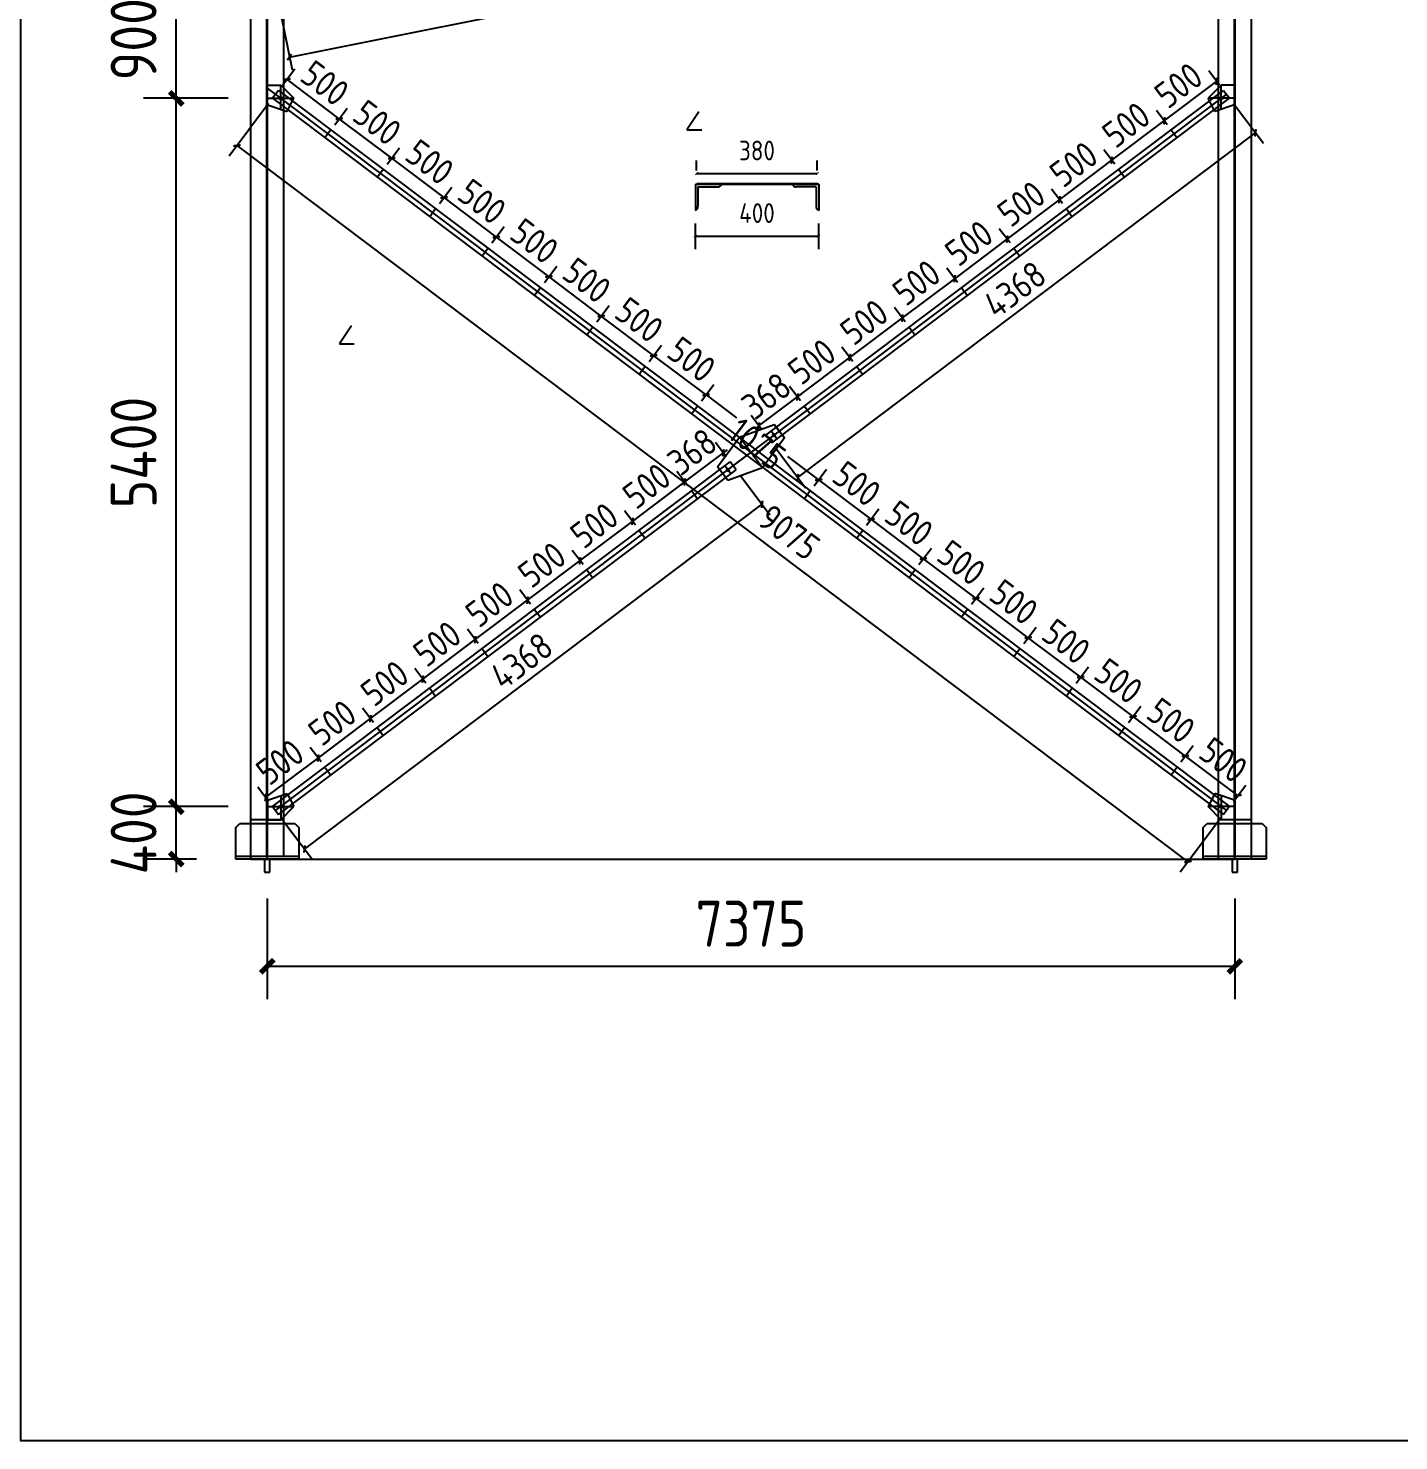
# Model space of a CAD drawing. Extents: x 411778 to 673094, y -11605 to 324395.
# Drawn here: x 494949 to 505396, y 57545 to 68313 of the extents above; entities that cross this region are included whole.
import ezdxf

# ---------------------------------------------------------------- set-up
doc = ezdxf.new("R2010")
doc.units = 0
doc.header["$LTSCALE"] = 1000
doc.header["$MEASUREMENT"] = 0
doc.layers.add('DOTE', color=1, linetype='Continuous')
doc.styles.get("Standard").update_dxf_attribs({"font": 'gbenor.shx', "bigfont": 'gbcbig.shx'})
doc.dimstyles.get("Standard").update_dxf_attribs({"dimscale": 100, "dimtxt": 3.5, "dimasz": 1, "dimexe": 2.5, "dimexo": 3, "dimgap": 1.5, "dimtad": 1, "dimdec": 0, "dimzin": 0, "dimdsep": 46, "dimtxsty": 'Standard', "dimblk": 'ARCHTICK', "dimcen": 0.09, "dimadec": 0, "dimazin": 0, "dimtfac": 1, "dimtdec": 0, "dimtix": 1, "dimtmove": 2, "dimatfit": 3, "dimfxl": 1, "dimtolj": 1, "dimtzin": 0, "dimarcsym": 0})

# ---------------------------------------------------------------- blocks, each defined once
blk = doc.blocks.new('_ArchTick')
at = {"color": 0, "linetype": 'ByBlock', "const_width": 0.4}
blk.add_lwpolyline([(-0.5, -0.5), (0.5, 0.5)], dxfattribs=at)
blk = doc.blocks.new('*D798')
at = {"color": 0, "lineweight": -2}
for p, q in [((496771, 61679), (496771, 60912)), ((504146, 61679), (504146, 60912)), ((496771, 61162), (504146, 61162))]:
    blk.add_line(p, q, dxfattribs=at)
at = {"layer": 'Defpoints', "color": 0}
for p in [(496771, 61979), (504146, 61979), (504146, 61162)]:
    blk.add_point(p, dxfattribs=at)
at = {"color": 0, "lineweight": -2, "xscale": 100, "yscale": 100, "zscale": 100, "rotation": 180}
blk.add_blockref('_ArchTick', (496771, 61162), dxfattribs=at)
at = {"color": 0, "lineweight": -2, "xscale": 100, "yscale": 100, "zscale": 100}
blk.add_blockref('_ArchTick', (504146, 61162), dxfattribs=at)
at = {"color": 0, "insert": (500458.5, 61487), "char_height": 350, "attachment_point": 5}
blk.add_mtext('\\A1;7375', dxfattribs=at)
blk = doc.blocks.new('*D800')
at = {"color": 3, "lineweight": -2}
for p, q in [((497181, 62720), (497098, 62829)), ((496759, 62448), (497159, 62749)), ((496781, 62419), (496699, 62528))]:
    blk.add_line(p, q, dxfattribs=at)
at = {"layer": 'Defpoints', "color": 0}
for p in [(497159, 62749), (497211, 62680), (496812, 62379)]:
    blk.add_point(p, dxfattribs=at)
at = {"color": 3, "lineweight": -2, "xscale": 40, "yscale": 40, "zscale": 40}
for p, rotation in [((497159, 62749), 36.98863594397406), ((496759, 62448), 216.9886359439741)]:
    blk.add_blockref('_ArchTick', p, dxfattribs=dict(at, rotation=rotation))
at = {"color": 0, "insert": (496869, 62719), "char_height": 200, "attachment_point": 5, "rotation": 36.9886}
blk.add_mtext('\\A1;500', dxfattribs=at)
blk = doc.blocks.new('*D801')
at = {"color": 3, "lineweight": -2}
for p, q in [((497580, 63020), (497498, 63130)), ((497159, 62749), (497558, 63050)), ((497181, 62720), (497098, 62829))]:
    blk.add_line(p, q, dxfattribs=at)
at = {"layer": 'Defpoints', "color": 0}
for p in [(497558, 63050), (497610, 62981), (497211, 62680)]:
    blk.add_point(p, dxfattribs=at)
at = {"color": 3, "lineweight": -2, "xscale": 40, "yscale": 40, "zscale": 40}
for p, rotation in [((497558, 63050), 36.98863594394676), ((497159, 62749), 216.9886359439468)]:
    blk.add_blockref('_ArchTick', p, dxfattribs=dict(at, rotation=rotation))
at = {"color": 0, "insert": (497268, 63019), "char_height": 200, "attachment_point": 5, "rotation": 36.9886}
blk.add_mtext('\\A1;500', dxfattribs=at)
blk = doc.blocks.new('*D802')
at = {"color": 3, "lineweight": -2}
for p, q in [((497980, 63321), (497897, 63431)), ((497558, 63050), (497957, 63351)), ((497580, 63020), (497498, 63130))]:
    blk.add_line(p, q, dxfattribs=at)
at = {"layer": 'Defpoints', "color": 0}
for p in [(497957, 63351), (498010, 63281), (497610, 62981)]:
    blk.add_point(p, dxfattribs=at)
at = {"color": 3, "lineweight": -2, "xscale": 40, "yscale": 40, "zscale": 40}
for p, rotation in [((497957, 63351), 36.98863594394676), ((497558, 63050), 216.9886359439468)]:
    blk.add_blockref('_ArchTick', p, dxfattribs=dict(at, rotation=rotation))
at = {"color": 0, "insert": (497667, 63320), "char_height": 200, "attachment_point": 5, "rotation": 36.9886}
blk.add_mtext('\\A1;500', dxfattribs=at)
blk = doc.blocks.new('*D803')
at = {"color": 3, "lineweight": -2}
for p, q in [((497957, 63351), (498357, 63652)), ((498379, 63622), (498297, 63731)), ((497980, 63321), (497897, 63431))]:
    blk.add_line(p, q, dxfattribs=at)
at = {"layer": 'Defpoints', "color": 0}
for p in [(498357, 63652), (498409, 63582), (498010, 63281)]:
    blk.add_point(p, dxfattribs=at)
at = {"color": 3, "lineweight": -2, "xscale": 40, "yscale": 40, "zscale": 40}
for p, rotation in [((498357, 63652), 36.98863594394676), ((497957, 63351), 216.9886359439468)]:
    blk.add_blockref('_ArchTick', p, dxfattribs=dict(at, rotation=rotation))
at = {"color": 0, "insert": (498067, 63621), "char_height": 200, "attachment_point": 5, "rotation": 36.9886}
blk.add_mtext('\\A1;500', dxfattribs=at)
blk = doc.blocks.new('*D804')
at = {"color": 3, "lineweight": -2}
for p, q in [((498778, 63923), (498696, 64032)), ((498357, 63652), (498756, 63952)), ((498379, 63622), (498297, 63731))]:
    blk.add_line(p, q, dxfattribs=at)
at = {"layer": 'Defpoints', "color": 0}
for p in [(498756, 63952), (498808, 63883), (498409, 63582)]:
    blk.add_point(p, dxfattribs=at)
at = {"color": 3, "lineweight": -2, "xscale": 40, "yscale": 40, "zscale": 40}
for p, rotation in [((498756, 63952), 36.98863594394676), ((498357, 63652), 216.9886359439468)]:
    blk.add_blockref('_ArchTick', p, dxfattribs=dict(at, rotation=rotation))
at = {"color": 0, "insert": (498466, 63922), "char_height": 200, "attachment_point": 5, "rotation": 36.9886}
blk.add_mtext('\\A1;500', dxfattribs=at)
blk = doc.blocks.new('*D805')
at = {"color": 3, "lineweight": -2}
for p, q in [((499178, 64224), (499095, 64333)), ((498756, 63952), (499155, 64253)), ((498778, 63923), (498696, 64032))]:
    blk.add_line(p, q, dxfattribs=at)
at = {"layer": 'Defpoints', "color": 0}
for p in [(499155, 64253), (499208, 64184), (498808, 63883)]:
    blk.add_point(p, dxfattribs=at)
at = {"color": 3, "lineweight": -2, "xscale": 40, "yscale": 40, "zscale": 40}
for p, rotation in [((499155, 64253), 36.98863594394676), ((498756, 63952), 216.9886359439468)]:
    blk.add_blockref('_ArchTick', p, dxfattribs=dict(at, rotation=rotation))
at = {"color": 0, "insert": (498866, 64223), "char_height": 200, "attachment_point": 5, "rotation": 36.9886}
blk.add_mtext('\\A1;500', dxfattribs=at)
blk = doc.blocks.new('*D806')
at = {"color": 3, "lineweight": -2}
for p, q in [((499577, 64525), (499495, 64634)), ((499155, 64253), (499555, 64554)), ((499178, 64224), (499095, 64333))]:
    blk.add_line(p, q, dxfattribs=at)
at = {"layer": 'Defpoints', "color": 0}
for p in [(499555, 64554), (499607, 64485), (499208, 64184)]:
    blk.add_point(p, dxfattribs=at)
at = {"color": 3, "lineweight": -2, "xscale": 40, "yscale": 40, "zscale": 40}
for p, rotation in [((499555, 64554), 36.98863594394676), ((499155, 64253), 216.9886359439468)]:
    blk.add_blockref('_ArchTick', p, dxfattribs=dict(at, rotation=rotation))
at = {"color": 0, "insert": (499265, 64523), "char_height": 200, "attachment_point": 5, "rotation": 36.9886}
blk.add_mtext('\\A1;500', dxfattribs=at)
blk = doc.blocks.new('*D807')
at = {"color": 3, "lineweight": -2}
for p, q in [((499976, 64825), (499894, 64935)), ((499555, 64554), (499954, 64855)), ((499577, 64525), (499495, 64634))]:
    blk.add_line(p, q, dxfattribs=at)
at = {"layer": 'Defpoints', "color": 0}
for p in [(499954, 64855), (500007, 64785), (499607, 64485)]:
    blk.add_point(p, dxfattribs=at)
at = {"color": 3, "lineweight": -2, "xscale": 40, "yscale": 40, "zscale": 40}
for p, rotation in [((499954, 64855), 36.98863594394676), ((499555, 64554), 216.9886359439468)]:
    blk.add_blockref('_ArchTick', p, dxfattribs=dict(at, rotation=rotation))
at = {"color": 0, "insert": (499664, 64824), "char_height": 200, "attachment_point": 5, "rotation": 36.9886}
blk.add_mtext('\\A1;500', dxfattribs=at)
blk = doc.blocks.new('*D808')
at = {"color": 3, "lineweight": -2}
for p, q in [((500270, 65047), (500188, 65156)), ((499954, 64855), (500248, 65076)), ((500248, 65076), (500280, 65100)), ((499976, 64825), (499894, 64935)), ((499954, 64855), (499922, 64831))]:
    blk.add_line(p, q, dxfattribs=at)
at = {"layer": 'Defpoints', "color": 0}
for p in [(500248, 65076), (500300, 65007), (500007, 64785)]:
    blk.add_point(p, dxfattribs=at)
at = {"color": 3, "lineweight": -2, "xscale": 40, "yscale": 40, "zscale": 40}
for p, rotation in [((500248, 65076), 216.9886359439468), ((499954, 64855), 36.98863594394673)]:
    blk.add_blockref('_ArchTick', p, dxfattribs=dict(at, rotation=rotation))
at = {"color": 0, "insert": (500011, 65085), "char_height": 200, "attachment_point": 5, "rotation": 36.9886}
blk.add_mtext('\\A1;368', dxfattribs=at)
blk = doc.blocks.new('*D809')
at = {"color": 3, "lineweight": -2}
for p, q in [((500835, 65472), (500753, 65582)), ((500519, 65281), (500813, 65502)), ((500813, 65502), (500845, 65526)), ((500542, 65251), (500459, 65361)), ((500519, 65281), (500487, 65257))]:
    blk.add_line(p, q, dxfattribs=at)
at = {"layer": 'Defpoints', "color": 0}
for p in [(500813, 65502), (500865, 65432), (500572, 65211)]:
    blk.add_point(p, dxfattribs=at)
at = {"color": 3, "lineweight": -2, "xscale": 40, "yscale": 40, "zscale": 40}
for p, rotation in [((500813, 65502), 216.9886359439468), ((500519, 65281), 36.98863594394673)]:
    blk.add_blockref('_ArchTick', p, dxfattribs=dict(at, rotation=rotation))
at = {"color": 0, "insert": (500576, 65511), "char_height": 200, "attachment_point": 5, "rotation": 36.9886}
blk.add_mtext('\\A1;368', dxfattribs=at)
blk = doc.blocks.new('*D810')
at = {"color": 3, "lineweight": -2}
for p, q in [((500813, 65502), (501212, 65803)), ((501235, 65773), (501152, 65883)), ((500835, 65472), (500753, 65582))]:
    blk.add_line(p, q, dxfattribs=at)
at = {"layer": 'Defpoints', "color": 0}
for p in [(501212, 65803), (501265, 65733), (500865, 65432)]:
    blk.add_point(p, dxfattribs=at)
at = {"color": 3, "lineweight": -2, "xscale": 40, "yscale": 40, "zscale": 40}
for p, rotation in [((501212, 65803), 36.98863594394676), ((500813, 65502), 216.9886359439468)]:
    blk.add_blockref('_ArchTick', p, dxfattribs=dict(at, rotation=rotation))
at = {"color": 0, "insert": (500923, 65772), "char_height": 200, "attachment_point": 5, "rotation": 36.9886}
blk.add_mtext('\\A1;500', dxfattribs=at)
blk = doc.blocks.new('*D811')
at = {"color": 3, "lineweight": -2}
for p, q in [((501634, 66074), (501552, 66183)), ((501212, 65803), (501612, 66103)), ((501235, 65773), (501152, 65883))]:
    blk.add_line(p, q, dxfattribs=at)
at = {"layer": 'Defpoints', "color": 0}
for p in [(501612, 66103), (501664, 66034), (501265, 65733)]:
    blk.add_point(p, dxfattribs=at)
at = {"color": 3, "lineweight": -2, "xscale": 40, "yscale": 40, "zscale": 40}
for p, rotation in [((501612, 66103), 36.98863594394676), ((501212, 65803), 216.9886359439468)]:
    blk.add_blockref('_ArchTick', p, dxfattribs=dict(at, rotation=rotation))
at = {"color": 0, "insert": (501322, 66073), "char_height": 200, "attachment_point": 5, "rotation": 36.9886}
blk.add_mtext('\\A1;500', dxfattribs=at)
blk = doc.blocks.new('*D812')
at = {"color": 3, "lineweight": -2}
for p, q in [((502033, 66375), (501951, 66484)), ((501612, 66103), (502011, 66404)), ((501634, 66074), (501552, 66183))]:
    blk.add_line(p, q, dxfattribs=at)
at = {"layer": 'Defpoints', "color": 0}
for p in [(502011, 66404), (502063, 66335), (501664, 66034)]:
    blk.add_point(p, dxfattribs=at)
at = {"color": 3, "lineweight": -2, "xscale": 40, "yscale": 40, "zscale": 40}
for p, rotation in [((502011, 66404), 36.98863594394676), ((501612, 66103), 216.9886359439468)]:
    blk.add_blockref('_ArchTick', p, dxfattribs=dict(at, rotation=rotation))
at = {"color": 0, "insert": (501721, 66374), "char_height": 200, "attachment_point": 5, "rotation": 36.9886}
blk.add_mtext('\\A1;500', dxfattribs=at)
blk = doc.blocks.new('*D813')
at = {"color": 3, "lineweight": -2}
for p, q in [((502433, 66676), (502350, 66785)), ((502011, 66404), (502411, 66705)), ((502033, 66375), (501951, 66484))]:
    blk.add_line(p, q, dxfattribs=at)
at = {"layer": 'Defpoints', "color": 0}
for p in [(502411, 66705), (502463, 66636), (502063, 66335)]:
    blk.add_point(p, dxfattribs=at)
at = {"color": 3, "lineweight": -2, "xscale": 40, "yscale": 40, "zscale": 40}
for p, rotation in [((502411, 66705), 36.98863594394676), ((502011, 66404), 216.9886359439468)]:
    blk.add_blockref('_ArchTick', p, dxfattribs=dict(at, rotation=rotation))
at = {"color": 0, "insert": (502121, 66675), "char_height": 200, "attachment_point": 5, "rotation": 36.9886}
blk.add_mtext('\\A1;500', dxfattribs=at)
blk = doc.blocks.new('*D814')
at = {"color": 3, "lineweight": -2}
for p, q in [((502832, 66976), (502750, 67086)), ((502411, 66705), (502810, 67006)), ((502433, 66676), (502350, 66785))]:
    blk.add_line(p, q, dxfattribs=at)
at = {"layer": 'Defpoints', "color": 0}
for p in [(502810, 67006), (502862, 66937), (502463, 66636)]:
    blk.add_point(p, dxfattribs=at)
at = {"color": 3, "lineweight": -2, "xscale": 40, "yscale": 40, "zscale": 40}
for p, rotation in [((502810, 67006), 36.98863594394676), ((502411, 66705), 216.9886359439468)]:
    blk.add_blockref('_ArchTick', p, dxfattribs=dict(at, rotation=rotation))
at = {"color": 0, "insert": (502520, 66975), "char_height": 200, "attachment_point": 5, "rotation": 36.9886}
blk.add_mtext('\\A1;500', dxfattribs=at)
blk = doc.blocks.new('*D815')
at = {"color": 3, "lineweight": -2}
for p, q in [((502810, 67006), (503209, 67307)), ((503232, 67277), (503149, 67387)), ((502832, 66976), (502750, 67086))]:
    blk.add_line(p, q, dxfattribs=at)
at = {"layer": 'Defpoints', "color": 0}
for p in [(503209, 67307), (503262, 67237), (502862, 66937)]:
    blk.add_point(p, dxfattribs=at)
at = {"color": 3, "lineweight": -2, "xscale": 40, "yscale": 40, "zscale": 40}
for p, rotation in [((503209, 67307), 36.98863594394676), ((502810, 67006), 216.9886359439468)]:
    blk.add_blockref('_ArchTick', p, dxfattribs=dict(at, rotation=rotation))
at = {"color": 0, "insert": (502919, 67276), "char_height": 200, "attachment_point": 5, "rotation": 36.9886}
blk.add_mtext('\\A1;500', dxfattribs=at)
blk = doc.blocks.new('*D816')
at = {"color": 3, "lineweight": -2}
for p, q in [((503631, 67578), (503549, 67687)), ((503209, 67307), (503609, 67608)), ((503232, 67277), (503149, 67387))]:
    blk.add_line(p, q, dxfattribs=at)
at = {"layer": 'Defpoints', "color": 0}
for p in [(503609, 67608), (503661, 67538), (503262, 67237)]:
    blk.add_point(p, dxfattribs=at)
at = {"color": 3, "lineweight": -2, "xscale": 40, "yscale": 40, "zscale": 40}
for p, rotation in [((503609, 67608), 36.98863594394676), ((503209, 67307), 216.9886359439468)]:
    blk.add_blockref('_ArchTick', p, dxfattribs=dict(at, rotation=rotation))
at = {"color": 0, "insert": (503319, 67577), "char_height": 200, "attachment_point": 5, "rotation": 36.9886}
blk.add_mtext('\\A1;500', dxfattribs=at)
blk = doc.blocks.new('*D817')
at = {"color": 3, "lineweight": -2}
for p, q in [((504030, 67879), (503948, 67988)), ((503609, 67608), (504008, 67908)), ((503631, 67578), (503549, 67687))]:
    blk.add_line(p, q, dxfattribs=at)
at = {"layer": 'Defpoints', "color": 0}
for p in [(504008, 67908), (504060, 67839), (503661, 67538)]:
    blk.add_point(p, dxfattribs=at)
at = {"color": 3, "lineweight": -2, "xscale": 40, "yscale": 40, "zscale": 40}
for p, rotation in [((504008, 67908), 36.98863594394676), ((503609, 67608), 216.9886359439468)]:
    blk.add_blockref('_ArchTick', p, dxfattribs=dict(at, rotation=rotation))
at = {"color": 0, "insert": (503718, 67878), "char_height": 200, "attachment_point": 5, "rotation": 36.9886}
blk.add_mtext('\\A1;500', dxfattribs=at)
blk = doc.blocks.new('*D818')
at = {"color": 3, "lineweight": -2}
for p, q in [((503736, 62720), (503830, 62845)), ((504170, 62464), (503770, 62765)), ((504136, 62419), (504230, 62544))]:
    blk.add_line(p, q, dxfattribs=at)
at = {"layer": 'Defpoints', "color": 0}
for p in [(503706, 62680), (503770, 62765), (504105, 62379)]:
    blk.add_point(p, dxfattribs=at)
at = {"color": 3, "lineweight": -2, "xscale": 40, "yscale": 40, "zscale": 40}
for p, rotation in [((503770, 62765), 143.0113640560332), ((504170, 62464), 323.0113640560332)]:
    blk.add_blockref('_ArchTick', p, dxfattribs=dict(at, rotation=rotation))
at = {"color": 0, "insert": (504060, 62734), "char_height": 200, "attachment_point": 5, "rotation": 323.0114}
blk.add_mtext('\\A1;500', dxfattribs=at)
blk = doc.blocks.new('*D819')
at = {"color": 3, "lineweight": -2}
for p, q in [((503337, 63020), (503431, 63146)), ((503770, 62765), (503371, 63066)), ((503736, 62720), (503830, 62845))]:
    blk.add_line(p, q, dxfattribs=at)
at = {"layer": 'Defpoints', "color": 0}
for p in [(503371, 63066), (503307, 62981), (503706, 62680)]:
    blk.add_point(p, dxfattribs=at)
at = {"color": 3, "lineweight": -2, "xscale": 40, "yscale": 40, "zscale": 40}
for p, rotation in [((503371, 63066), 143.0113640560533), ((503770, 62765), 323.0113640560533)]:
    blk.add_blockref('_ArchTick', p, dxfattribs=dict(at, rotation=rotation))
at = {"color": 0, "insert": (503661, 63035), "char_height": 200, "attachment_point": 5, "rotation": 323.0114}
blk.add_mtext('\\A1;500', dxfattribs=at)
blk = doc.blocks.new('*D820')
at = {"color": 3, "lineweight": -2}
for p, q in [((502937, 63321), (503032, 63446)), ((503371, 63066), (502972, 63367)), ((503337, 63020), (503431, 63146))]:
    blk.add_line(p, q, dxfattribs=at)
at = {"layer": 'Defpoints', "color": 0}
for p in [(502972, 63367), (502907, 63281), (503307, 62981)]:
    blk.add_point(p, dxfattribs=at)
at = {"color": 3, "lineweight": -2, "xscale": 40, "yscale": 40, "zscale": 40}
for p, rotation in [((502972, 63367), 143.0113640560533), ((503371, 63066), 323.0113640560533)]:
    blk.add_blockref('_ArchTick', p, dxfattribs=dict(at, rotation=rotation))
at = {"color": 0, "insert": (503261, 63336), "char_height": 200, "attachment_point": 5, "rotation": 323.0114}
blk.add_mtext('\\A1;500', dxfattribs=at)
blk = doc.blocks.new('*D821')
at = {"color": 3, "lineweight": -2}
for p, q in [((502538, 63622), (502632, 63747)), ((502972, 63367), (502572, 63667)), ((502937, 63321), (503032, 63446))]:
    blk.add_line(p, q, dxfattribs=at)
at = {"layer": 'Defpoints', "color": 0}
for p in [(502572, 63667), (502508, 63582), (502907, 63281)]:
    blk.add_point(p, dxfattribs=at)
at = {"color": 3, "lineweight": -2, "xscale": 40, "yscale": 40, "zscale": 40}
for p, rotation in [((502572, 63667), 143.0113640560533), ((502972, 63367), 323.0113640560533)]:
    blk.add_blockref('_ArchTick', p, dxfattribs=dict(at, rotation=rotation))
at = {"color": 0, "insert": (502862, 63637), "char_height": 200, "attachment_point": 5, "rotation": 323.0114}
blk.add_mtext('\\A1;500', dxfattribs=at)
blk = doc.blocks.new('*D822')
at = {"color": 3, "lineweight": -2}
for p, q in [((502139, 63923), (502233, 64048)), ((502572, 63667), (502173, 63968)), ((502538, 63622), (502632, 63747))]:
    blk.add_line(p, q, dxfattribs=at)
at = {"layer": 'Defpoints', "color": 0}
for p in [(502173, 63968), (502109, 63883), (502508, 63582)]:
    blk.add_point(p, dxfattribs=at)
at = {"color": 3, "lineweight": -2, "xscale": 40, "yscale": 40, "zscale": 40}
for p, rotation in [((502173, 63968), 143.0113640560533), ((502572, 63667), 323.0113640560533)]:
    blk.add_blockref('_ArchTick', p, dxfattribs=dict(at, rotation=rotation))
at = {"color": 0, "insert": (502463, 63938), "char_height": 200, "attachment_point": 5, "rotation": 323.0114}
blk.add_mtext('\\A1;500', dxfattribs=at)
blk = doc.blocks.new('*D823')
at = {"color": 3, "lineweight": -2}
for p, q in [((501739, 64224), (501834, 64349)), ((502173, 63968), (501773, 64269)), ((502139, 63923), (502233, 64048))]:
    blk.add_line(p, q, dxfattribs=at)
at = {"layer": 'Defpoints', "color": 0}
for p in [(501709, 64184), (501773, 64269), (502109, 63883)]:
    blk.add_point(p, dxfattribs=at)
at = {"color": 3, "lineweight": -2, "xscale": 40, "yscale": 40, "zscale": 40}
for p, rotation in [((501773, 64269), 143.0113640560533), ((502173, 63968), 323.0113640560533)]:
    blk.add_blockref('_ArchTick', p, dxfattribs=dict(at, rotation=rotation))
at = {"color": 0, "insert": (502063, 64238), "char_height": 200, "attachment_point": 5, "rotation": 323.0114}
blk.add_mtext('\\A1;500', dxfattribs=at)
blk = doc.blocks.new('*D824')
at = {"color": 3, "lineweight": -2}
for p, q in [((501340, 64525), (501434, 64650)), ((501773, 64269), (501374, 64570)), ((501739, 64224), (501834, 64349))]:
    blk.add_line(p, q, dxfattribs=at)
at = {"layer": 'Defpoints', "color": 0}
for p in [(501374, 64570), (501310, 64485), (501709, 64184)]:
    blk.add_point(p, dxfattribs=at)
at = {"color": 3, "lineweight": -2, "xscale": 40, "yscale": 40, "zscale": 40}
for p, rotation in [((501374, 64570), 143.0113640560533), ((501773, 64269), 323.0113640560533)]:
    blk.add_blockref('_ArchTick', p, dxfattribs=dict(at, rotation=rotation))
at = {"color": 0, "insert": (501664, 64539), "char_height": 200, "attachment_point": 5, "rotation": 323.0114}
blk.add_mtext('\\A1;500', dxfattribs=at)
blk = doc.blocks.new('*D825')
at = {"color": 3, "lineweight": -2}
for p, q in [((500941, 64825), (501035, 64951)), ((501374, 64570), (500975, 64871)), ((501340, 64525), (501434, 64650))]:
    blk.add_line(p, q, dxfattribs=at)
at = {"layer": 'Defpoints', "color": 0}
for p in [(500975, 64871), (500910, 64785), (501310, 64485)]:
    blk.add_point(p, dxfattribs=at)
at = {"color": 3, "lineweight": -2, "xscale": 40, "yscale": 40, "zscale": 40}
for p, rotation in [((500975, 64871), 143.0113640560533), ((501374, 64570), 323.0113640560533)]:
    blk.add_blockref('_ArchTick', p, dxfattribs=dict(at, rotation=rotation))
at = {"color": 0, "insert": (501265, 64840), "char_height": 200, "attachment_point": 5, "rotation": 323.0114}
blk.add_mtext('\\A1;500', dxfattribs=at)
blk = doc.blocks.new('*D826')
at = {"color": 3, "lineweight": -2}
for p, q in [((500082, 65472), (500176, 65598)), ((500116, 65518), (500347, 65343)), ((500975, 64871), (500739, 65048)), ((500941, 64825), (501035, 64951))]:
    blk.add_line(p, q, dxfattribs=at)
at = {"layer": 'Defpoints', "color": 0}
for p in [(500116, 65518), (500052, 65432), (500910, 64785)]:
    blk.add_point(p, dxfattribs=at)
at = {"color": 3, "lineweight": -2, "xscale": 40, "yscale": 40, "zscale": 40}
for p, rotation in [((500116, 65518), 143.0113640560533), ((500975, 64871), 323.0113640560533)]:
    blk.add_blockref('_ArchTick', p, dxfattribs=dict(at, rotation=rotation))
at = {"color": 0, "insert": (500504, 65144), "char_height": 200, "attachment_point": 5, "rotation": 323.0114}
blk.add_mtext('\\A1;1075', dxfattribs=at)
blk = doc.blocks.new('*D827')
at = {"color": 3, "lineweight": -2}
for p, q in [((499682, 65773), (499777, 65898)), ((500116, 65518), (499716, 65818)), ((500082, 65472), (500176, 65598))]:
    blk.add_line(p, q, dxfattribs=at)
at = {"layer": 'Defpoints', "color": 0}
for p in [(499716, 65818), (499652, 65733), (500052, 65432)]:
    blk.add_point(p, dxfattribs=at)
at = {"color": 3, "lineweight": -2, "xscale": 40, "yscale": 40, "zscale": 40}
for p, rotation in [((499716, 65818), 143.0113640560533), ((500116, 65518), 323.0113640560533)]:
    blk.add_blockref('_ArchTick', p, dxfattribs=dict(at, rotation=rotation))
at = {"color": 0, "insert": (500006, 65788), "char_height": 200, "attachment_point": 5, "rotation": 323.0114}
blk.add_mtext('\\A1;500', dxfattribs=at)
blk = doc.blocks.new('*D828')
at = {"color": 3, "lineweight": -2}
for p, q in [((499283, 66074), (499377, 66199)), ((499716, 65818), (499317, 66119)), ((499682, 65773), (499777, 65898))]:
    blk.add_line(p, q, dxfattribs=at)
at = {"layer": 'Defpoints', "color": 0}
for p in [(499317, 66119), (499253, 66034), (499652, 65733)]:
    blk.add_point(p, dxfattribs=at)
at = {"color": 3, "lineweight": -2, "xscale": 40, "yscale": 40, "zscale": 40}
for p, rotation in [((499317, 66119), 143.0113640560533), ((499716, 65818), 323.0113640560533)]:
    blk.add_blockref('_ArchTick', p, dxfattribs=dict(at, rotation=rotation))
at = {"color": 0, "insert": (499607, 66089), "char_height": 200, "attachment_point": 5, "rotation": 323.0114}
blk.add_mtext('\\A1;500', dxfattribs=at)
blk = doc.blocks.new('*D829')
at = {"color": 3, "lineweight": -2}
for p, q in [((498884, 66375), (498978, 66500)), ((499317, 66119), (498918, 66420)), ((499283, 66074), (499377, 66199))]:
    blk.add_line(p, q, dxfattribs=at)
at = {"layer": 'Defpoints', "color": 0}
for p in [(498854, 66335), (498918, 66420), (499253, 66034)]:
    blk.add_point(p, dxfattribs=at)
at = {"color": 3, "lineweight": -2, "xscale": 40, "yscale": 40, "zscale": 40}
for p, rotation in [((498918, 66420), 143.0113640560533), ((499317, 66119), 323.0113640560533)]:
    blk.add_blockref('_ArchTick', p, dxfattribs=dict(at, rotation=rotation))
at = {"color": 0, "insert": (499208, 66390), "char_height": 200, "attachment_point": 5, "rotation": 323.0114}
blk.add_mtext('\\A1;500', dxfattribs=at)
blk = doc.blocks.new('*D830')
at = {"color": 3, "lineweight": -2}
for p, q in [((498484, 66676), (498578, 66801)), ((498918, 66420), (498518, 66721)), ((498884, 66375), (498978, 66500))]:
    blk.add_line(p, q, dxfattribs=at)
at = {"layer": 'Defpoints', "color": 0}
for p in [(498518, 66721), (498454, 66636), (498854, 66335)]:
    blk.add_point(p, dxfattribs=at)
at = {"color": 3, "lineweight": -2, "xscale": 40, "yscale": 40, "zscale": 40}
for p, rotation in [((498518, 66721), 143.0113640560533), ((498918, 66420), 323.0113640560533)]:
    blk.add_blockref('_ArchTick', p, dxfattribs=dict(at, rotation=rotation))
at = {"color": 0, "insert": (498808, 66690), "char_height": 200, "attachment_point": 5, "rotation": 323.0114}
blk.add_mtext('\\A1;500', dxfattribs=at)
blk = doc.blocks.new('*D831')
at = {"color": 3, "lineweight": -2}
for p, q in [((498085, 66976), (498179, 67102)), ((498518, 66721), (498119, 67022)), ((498484, 66676), (498578, 66801))]:
    blk.add_line(p, q, dxfattribs=at)
at = {"layer": 'Defpoints', "color": 0}
for p in [(498119, 67022), (498055, 66937), (498454, 66636)]:
    blk.add_point(p, dxfattribs=at)
at = {"color": 3, "lineweight": -2, "xscale": 40, "yscale": 40, "zscale": 40}
for p, rotation in [((498119, 67022), 143.0113640560533), ((498518, 66721), 323.0113640560533)]:
    blk.add_blockref('_ArchTick', p, dxfattribs=dict(at, rotation=rotation))
at = {"color": 0, "insert": (498409, 66991), "char_height": 200, "attachment_point": 5, "rotation": 323.0114}
blk.add_mtext('\\A1;500', dxfattribs=at)
blk = doc.blocks.new('*D832')
at = {"color": 3, "lineweight": -2}
for p, q in [((497685, 67277), (497780, 67402)), ((498119, 67022), (497720, 67323)), ((498085, 66976), (498179, 67102))]:
    blk.add_line(p, q, dxfattribs=at)
at = {"layer": 'Defpoints', "color": 0}
for p in [(497720, 67323), (497655, 67237), (498055, 66937)]:
    blk.add_point(p, dxfattribs=at)
at = {"color": 3, "lineweight": -2, "xscale": 40, "yscale": 40, "zscale": 40}
for p, rotation in [((497720, 67323), 143.0113640560533), ((498119, 67022), 323.0113640560533)]:
    blk.add_blockref('_ArchTick', p, dxfattribs=dict(at, rotation=rotation))
at = {"color": 0, "insert": (498010, 67292), "char_height": 200, "attachment_point": 5, "rotation": 323.0114}
blk.add_mtext('\\A1;500', dxfattribs=at)
blk = doc.blocks.new('*D833')
at = {"color": 3, "lineweight": -2}
for p, q in [((497286, 67578), (497380, 67703)), ((497720, 67323), (497320, 67623)), ((497685, 67277), (497780, 67402))]:
    blk.add_line(p, q, dxfattribs=at)
at = {"layer": 'Defpoints', "color": 0}
for p in [(497320, 67623), (497256, 67538), (497655, 67237)]:
    blk.add_point(p, dxfattribs=at)
at = {"color": 3, "lineweight": -2, "xscale": 40, "yscale": 40, "zscale": 40}
for p, rotation in [((497320, 67623), 143.0113640560533), ((497720, 67323), 323.0113640560533)]:
    blk.add_blockref('_ArchTick', p, dxfattribs=dict(at, rotation=rotation))
at = {"color": 0, "insert": (497610, 67593), "char_height": 200, "attachment_point": 5, "rotation": 323.0114}
blk.add_mtext('\\A1;500', dxfattribs=at)
blk = doc.blocks.new('*D834')
at = {"color": 3, "lineweight": -2}
for p, q in [((496887, 67879), (496981, 68004)), ((497320, 67623), (496921, 67924)), ((497286, 67578), (497380, 67703))]:
    blk.add_line(p, q, dxfattribs=at)
at = {"layer": 'Defpoints', "color": 0}
for p in [(496857, 67839), (496921, 67924), (497256, 67538)]:
    blk.add_point(p, dxfattribs=at)
at = {"color": 3, "lineweight": -2, "xscale": 40, "yscale": 40, "zscale": 40}
for p, rotation in [((496921, 67924), 143.0113640560533), ((497320, 67623), 323.0113640560533)]:
    blk.add_blockref('_ArchTick', p, dxfattribs=dict(at, rotation=rotation))
at = {"color": 0, "insert": (497211, 67894), "char_height": 200, "attachment_point": 5, "rotation": 323.0114}
blk.add_mtext('\\A1;500', dxfattribs=at)
blk = doc.blocks.new('*D835')
at = {"color": 3, "lineweight": -2}
for p, q in [((500375, 64907), (500603, 64604)), ((497055, 62056), (500543, 64684)), ((496887, 62279), (497115, 61976))]:
    blk.add_line(p, q, dxfattribs=at)
at = {"layer": 'Defpoints', "color": 0}
for p in [(500345, 64947), (500543, 64684), (496857, 62319)]:
    blk.add_point(p, dxfattribs=at)
at = {"color": 3, "lineweight": -2, "xscale": 40, "yscale": 40, "zscale": 40}
for p, rotation in [((500543, 64684), 36.98863594396601), ((497055, 62056), 216.988635943966)]:
    blk.add_blockref('_ArchTick', p, dxfattribs=dict(at, rotation=rotation))
at = {"color": 0, "insert": (498709, 63490), "char_height": 200, "attachment_point": 5, "rotation": 36.9886}
blk.add_mtext('\\A1;4368', dxfattribs=at)
blk = doc.blocks.new('*D836')
at = {"color": 3, "lineweight": -2}
for p, q in [((504136, 67739), (504364, 67436)), ((500815, 64888), (504304, 67516)), ((500647, 65111), (500875, 64809))]:
    blk.add_line(p, q, dxfattribs=at)
at = {"layer": 'Defpoints', "color": 0}
for p in [(504105, 67779), (504304, 67516), (500617, 65151)]:
    blk.add_point(p, dxfattribs=at)
at = {"color": 3, "lineweight": -2, "xscale": 40, "yscale": 40, "zscale": 40}
for p, rotation in [((504304, 67516), 36.98863594394676), ((500815, 64888), 216.9886359439468)]:
    blk.add_blockref('_ArchTick', p, dxfattribs=dict(at, rotation=rotation))
at = {"color": 0, "insert": (502469, 66322), "char_height": 200, "attachment_point": 5, "rotation": 36.9886}
blk.add_mtext('\\A1;4368', dxfattribs=at)
blk = doc.blocks.new('*D837')
at = {"color": 3, "lineweight": -2}
for p, q in [((496781, 67739), (496480, 67339)), ((496540, 67419), (503789, 61959)), ((504030, 62279), (503729, 61879))]:
    blk.add_line(p, q, dxfattribs=at)
at = {"layer": 'Defpoints', "color": 0}
for p in [(496812, 67779), (504060, 62319), (503789, 61959)]:
    blk.add_point(p, dxfattribs=at)
at = {"color": 3, "lineweight": -2, "xscale": 40, "yscale": 40, "zscale": 40}
for p, rotation in [((496540, 67419), 143.011364056067), ((503789, 61959), 323.011364056067)]:
    blk.add_blockref('_ArchTick', p, dxfattribs=dict(at, rotation=rotation))
at = {"color": 0, "insert": (500749, 64471), "char_height": 200, "attachment_point": 5, "rotation": 323.0114}
blk.add_mtext('\\A1;9075', dxfattribs=at)
blk = doc.blocks.new('*D902')
at = {"color": 3, "lineweight": -2}
for p, q in [((500034, 66824), (500034, 66629)), ((500974, 66824), (500974, 66629)), ((500034, 66729), (500974, 66729))]:
    blk.add_line(p, q, dxfattribs=at)
at = {"layer": 'Defpoints', "color": 0}
for p in [(500034, 66924), (500974, 66924), (500974, 66729)]:
    blk.add_point(p, dxfattribs=at)
at = {"color": 3, "lineweight": -2, "xscale": 20, "yscale": 20, "zscale": 20, "rotation": 180}
blk.add_blockref('_ArchTick', (500034, 66729), dxfattribs=at)
at = {"color": 3, "lineweight": -2, "xscale": 20, "yscale": 20, "zscale": 20}
blk.add_blockref('_ArchTick', (500974, 66729), dxfattribs=at)
at = {"color": 0, "insert": (500504, 66904), "char_height": 150, "attachment_point": 5}
blk.add_mtext('\\A1;400', dxfattribs=at)
blk = doc.blocks.new('*D903')
at = {"color": 3, "lineweight": -2}
for p, q in [((500044, 67229), (500044, 67306)), ((500964, 67229), (500964, 67306)), ((500044, 67206), (500964, 67206))]:
    blk.add_line(p, q, dxfattribs=at)
at = {"layer": 'Defpoints', "color": 0}
for p in [(500964, 67206), (500044, 67129), (500964, 67129)]:
    blk.add_point(p, dxfattribs=at)
at = {"color": 3, "lineweight": -2, "xscale": 20, "yscale": 20, "zscale": 20, "rotation": 180}
blk.add_blockref('_ArchTick', (500044, 67206), dxfattribs=at)
at = {"color": 3, "lineweight": -2, "xscale": 20, "yscale": 20, "zscale": 20}
blk.add_blockref('_ArchTick', (500964, 67206), dxfattribs=at)
at = {"color": 0, "insert": (500504, 67381), "char_height": 150, "attachment_point": 5}
blk.add_mtext('\\A1;380', dxfattribs=at)
blk = doc.blocks.new('*D3559')
at = {"color": 3, "lineweight": -2}
for p, q in [((504109, 70037), (504227, 69449)), ((496940, 68093), (504207, 69547)), ((496842, 68583), (496960, 67995))]:
    blk.add_line(p, q, dxfattribs=at)
at = {"layer": 'Defpoints', "color": 0}
for p in [(504099, 70086), (504207, 69547), (496832, 68632)]:
    blk.add_point(p, dxfattribs=at)
at = {"color": 3, "lineweight": -2, "xscale": 40, "yscale": 40, "zscale": 40}
for p, rotation in [((504207, 69547), 11.31299442100062), ((496940, 68093), 191.3129944210006)]:
    blk.add_blockref('_ArchTick', p, dxfattribs=dict(at, rotation=rotation))
at = {"color": 0, "insert": (500544, 68967), "char_height": 200, "attachment_point": 5, "rotation": 11.313}
blk.add_mtext('\\A1;7411', dxfattribs=at)
blk = doc.blocks.new('*D3560')
at = {"color": 0, "lineweight": -2}
for p, q in [((496474, 67779), (495827.5, 67779)), ((496077.5, 62379), (496077.5, 67779)), ((496474, 62379), (495827.5, 62379))]:
    blk.add_line(p, q, dxfattribs=at)
at = {"layer": 'Defpoints', "color": 0}
for p in [(496077.5, 67779), (496774, 67779), (496774, 62379)]:
    blk.add_point(p, dxfattribs=at)
at = {"color": 0, "lineweight": -2, "xscale": 100, "yscale": 100, "zscale": 100}
for p, rotation in [((496077.5, 67779), 90), ((496077.5, 62379), 270)]:
    blk.add_blockref('_ArchTick', p, dxfattribs=dict(at, rotation=rotation))
at = {"color": 0, "insert": (495752.5, 65079), "char_height": 350, "attachment_point": 5, "rotation": 90}
blk.add_mtext('\\A1;5400', dxfattribs=at)
blk = doc.blocks.new('*D3561')
at = {"color": 0, "lineweight": -2}
for p, q in [((496474, 68679), (495827.5, 68679)), ((496077.5, 67779), (496077.5, 68679)), ((496474, 67779), (495827.5, 67779))]:
    blk.add_line(p, q, dxfattribs=at)
at = {"layer": 'Defpoints', "color": 0}
for p in [(496077.5, 68679), (496774, 68679), (496774, 67779)]:
    blk.add_point(p, dxfattribs=at)
at = {"color": 0, "lineweight": -2, "xscale": 100, "yscale": 100, "zscale": 100}
for p, rotation in [((496077.5, 68679), 90), ((496077.5, 67779), 270)]:
    blk.add_blockref('_ArchTick', p, dxfattribs=dict(at, rotation=rotation))
at = {"color": 0, "insert": (495752.5, 68229), "char_height": 350, "attachment_point": 5, "rotation": 90}
blk.add_mtext('\\A1;900', dxfattribs=at)
blk = doc.blocks.new('*D3626')
at = {"color": 0, "lineweight": -2}
for p, q in [((496077.5, 62379), (496077.5, 62479)), ((496474, 62379), (495827.5, 62379)), ((496077.5, 61979), (496077.5, 62379)), ((496231, 61979), (495827.5, 61979)), ((496077.5, 61979), (496077.5, 61879))]:
    blk.add_line(p, q, dxfattribs=at)
at = {"layer": 'Defpoints', "color": 0}
for p in [(496077.5, 62379), (496774, 62379), (496531, 61979)]:
    blk.add_point(p, dxfattribs=at)
at = {"color": 0, "lineweight": -2, "xscale": 100, "yscale": 100, "zscale": 100}
for p, rotation in [((496077.5, 62379), 270), ((496077.5, 61979), 90)]:
    blk.add_blockref('_ArchTick', p, dxfattribs=dict(at, rotation=rotation))
at = {"color": 0, "insert": (495752.5, 62179), "char_height": 350, "attachment_point": 5, "rotation": 90}
blk.add_mtext('\\A1;400', dxfattribs=at)

msp = doc.modelspace()

# ---------------------------------------------------------------- linework, layer by layer
for p, q in [((496646, 61979), (496646, 70979)), ((496768, 62001), (496768, 70979)), ((496774, 62001), (496774, 70979)), ((496896, 70979), (496896, 62001)), ((504021, 61979), (504021, 70979)), ((504143, 62001), (504143, 70979)), ((504149, 62001), (504149, 70979)), ((504271, 70979), (504271, 61979)), ((496770.2, 67857.2), (504082.9, 62348.9)), ((496774, 67879), (496874, 67879)), ((496774, 67729), (496774, 67879)), ((496856.6, 67839), (496811.5, 67779.1)), ((496856.6, 67839), (504105.5, 62378.9)), ((496874, 67695.7), (496874, 67879)), ((496874, 67879), (496974, 67779)), ((500571.7, 65211.2), (504060.4, 67839)), ((504043, 67879), (503943, 67779)), ((504143, 67879), (504043, 67879)), ((504043, 67695.7), (504043, 67879)), ((504060.4, 67839), (504105.5, 67779.1)), ((504143, 67729), (504143, 67879)), ((496774, 67779), (496974, 67779)), ((496811.5, 67779.1), (504060.4, 62319)), ((496924, 67679), (496974, 67779)), ((500594.3, 65181.3), (504082.9, 67809.1)), ((500616.9, 65151.3), (504105.5, 67779.1)), ((504143, 67779), (503943, 67779)), ((503993, 67679), (503943, 67779)), ((496774, 67729), (496924, 67679)), ((500061.5, 67675.1), (499970.5, 67538.6)), ((504143, 67729), (503993, 67679)), ((497256, 67538.2), (497210.9, 67478.3)), ((499970.5, 67538.6), (500082.5, 67538.6)), ((503661, 67538.2), (503706.1, 67478.3)), ((497655.4, 67237.4), (497610.3, 67177.5)), ((503261.6, 67237.4), (503306.7, 67177.5)), ((500034.4, 67123.9), (500034.4, 66923.9)), ((500034.4, 67123.9), (500234.4, 67123.9)), ((500034.4, 67123.9), (500974.4, 67123.9)), ((500044.4, 67123.9), (500044.4, 67128.9)), ((500504.4, 67123.9), (500044.4, 67123.9)), ((500054.4, 67103.9), (500054.4, 66957.9)), ((500054.4, 67103.9), (500206.9, 67103.9)), ((500504.4, 67123.9), (500274.4, 67123.9)), ((500974.4, 67123.9), (500774.4, 67123.9)), ((500954.4, 67103.9), (500801.9, 67103.9)), ((500954.4, 67103.9), (500954.4, 66957.9)), ((500964.4, 67128.9), (500964.4, 67123.9)), ((500974.4, 67123.9), (500974.4, 66923.9)), ((500974.4, 67123.9), (500974.4, 66923.9)), ((498054.8, 66936.6), (498009.6, 66876.6)), ((502862.2, 66936.6), (502907.4, 66876.6)), ((498454.1, 66635.7), (498409, 66575.8)), ((502462.9, 66635.7), (502508, 66575.8)), ((498853.5, 66334.9), (498808.4, 66275)), ((502063.5, 66334.9), (502108.6, 66275)), ((497413.5, 66044.5), (497322.5, 65908)), ((499252.9, 66034.1), (499207.8, 65974.2)), ((501664.1, 66034.1), (501709.2, 65974.2)), ((497322.5, 65908), (497434.5, 65908)), ((499652.3, 65733.2), (499607.1, 65673.3)), ((501264.7, 65733.2), (501309.9, 65673.3)), ((500051.6, 65432.4), (500006.5, 65372.5)), ((500865.4, 65432.4), (500910.5, 65372.5)), ((500371.3, 65194.8), (500635.1, 65293.4)), ((500713.3, 65189.5), (500635.1, 65293.4)), ((500635.1, 65293.4), (500713.3, 65189.5)), ((500203.7, 64968.5), (500371.3, 65194.8)), ((500282.8, 64946.6), (500634.2, 65211.4)), ((500545.7, 64963.2), (500371.3, 65194.8)), ((500713.3, 65189.5), (500545.7, 64963.2)), ((500616.9, 65151.3), (500571.7, 65211.2)), ((500656.8, 65181.4), (500611.7, 65241.3)), ((496834.1, 62348.9), (500458.5, 65079)), ((496811.5, 62378.9), (500300.1, 65006.7)), ((496856.6, 62319), (500345.3, 64946.8)), ((500281.9, 64864.6), (500203.7, 64968.5)), ((500305.3, 64916.7), (500260.2, 64976.6)), ((500545.7, 64963.2), (500281.9, 64864.6)), ((500345.3, 64946.8), (500300.1, 65006.7)), ((500006.5, 64785.5), (500051.6, 64725.6)), ((500910.5, 64785.5), (500865.4, 64725.6)), ((499607.1, 64484.7), (499652.3, 64424.8)), ((501309.9, 64484.7), (501264.7, 64424.8)), ((499207.8, 64183.8), (499252.9, 64123.9)), ((501709.2, 64183.8), (501664.1, 64123.9)), ((498808.4, 63883), (498853.5, 63823.1)), ((502108.6, 63883), (502063.5, 63823.1)), ((498409, 63582.2), (498454.1, 63522.3)), ((502508, 63582.2), (502462.9, 63522.3)), ((498009.6, 63281.4), (498054.8, 63221.4)), ((502907.4, 63281.4), (502862.2, 63221.4)), ((497610.3, 62980.5), (497655.4, 62920.6)), ((503306.7, 62980.5), (503261.6, 62920.6)), ((497210.9, 62679.7), (497256, 62619.8)), ((503706.1, 62679.7), (503661, 62619.8)), ((496774, 62429), (496924, 62479)), ((496874, 62462.3), (496874, 62279)), ((496924, 62479), (496974, 62379)), ((503993, 62479), (503943, 62379)), ((504143, 62429), (503993, 62479)), ((504043, 62462.3), (504043, 62279)), ((496774, 62429), (496774, 62279)), ((496774, 62379), (496974, 62379)), ((496811.5, 62378.9), (496856.6, 62319)), ((496849, 62379), (496899, 62379)), ((496874, 62404), (496874, 62354)), ((496874, 62279), (496974, 62379)), ((504143, 62379), (503943, 62379)), ((504043, 62279), (503943, 62379)), ((504068, 62379), (504018, 62379)), ((504043, 62404), (504043, 62354)), ((504105.5, 62378.9), (504060.4, 62319)), ((504143, 62429), (504143, 62279)), ((496531, 62221), (496561, 62251)), ((496561, 62251), (496981, 62251)), ((496561, 62251), (496981, 62251)), ((496896, 62279), (496646, 62279)), ((496774, 62279), (496874, 62279)), ((496981, 62251), (497011, 62221)), ((503906, 62221), (503936, 62251)), ((503936, 62251), (504356, 62251)), ((503936, 62251), (504356, 62251)), ((504271, 62279), (504021, 62279)), ((504143, 62279), (504043, 62279)), ((504356, 62251), (504386, 62221)), ((496531, 62001), (496531, 62221)), ((497011, 62221), (497011, 62001)), ((503906, 62001), (503906, 62221)), ((504386, 62221), (504386, 62001)), ((496531, 62001), (497011, 62001)), ((496531, 61979), (496531, 62001)), ((497011, 61979), (496531, 61979)), ((496646, 61979), (504146, 61979)), ((496771, 61979), (496751, 61979)), ((497011, 62001), (497011, 61979)), ((503906, 62001), (504386, 62001)), ((503906, 61979), (503906, 62001)), ((504386, 61979), (503906, 61979)), ((504146, 61979), (504126, 61979)), ((504386, 62001), (504386, 61979))]:
    msp.add_line(p, q)
at = {"color": 1}
for p, q in [((496771, 61979), (496771, 70979)), ((504146, 61979), (504146, 70979)), ((496751, 61979), (496751, 61879)), ((496791, 61879), (496791, 61979)), ((504126, 61979), (504126, 61879)), ((504166, 61879), (504166, 61979)), ((496751, 61879), (496791, 61879)), ((504126, 61879), (504166, 61879))]:
    msp.add_line(p, q, dxfattribs=at)
at = {"color": 2}
msp.add_line((500044.4, 67128.9), (500964.4, 67128.9), dxfattribs=at)
msp.add_lwpolyline([(494893.5, 72395), (515735, 72395), (515735, 57545), (494893.5, 57545)], close=True)
for centre in [(496874, 67779), (504043, 67779), (500634.2, 65211.4), (500282.8, 64946.6), (496874, 62379), (504043, 62379)]:
    msp.add_circle(centre, 10)
for centre, radius, start, end in [((500206.1, 67133.8), 30, 268.57749, 340.60709), ((500802.6, 67133.8), 30, 199.39291, 271.42251), ((500012.8, 66959.4), 41.6, 301.2337, 357.83521), ((500995.9, 66959.4), 41.6, 182.16479, 238.7663)]:
    msp.add_arc(centre, radius, start, end)
at = {"layer": 'DOTE'}
for p, q in [((496646, 61979), (496646, 70979)), ((504021, 61979), (504021, 70979)), ((504146, 61979), (504146, 70979))]:
    msp.add_line(p, q, dxfattribs=at)

# ---------------------------------------------------------------- dimensions: what is measured, and where the dimension line sits
for p1, p2, distance, picture, middle in [((496832.3, 68632.4), (504099.4, 70086.2), -550.3, '*D3559', (500544.4, 68966.8)), ((496856.6, 62319), (500345.3, 64946.8), -329.1, '*D835', (498708.7, 63489.8)), ((496811.5, 62378.9), (497210.9, 62679.7), 86.9, '*D800', (496868.7, 62718.5)), ((504105.5, 62378.9), (503706.1, 62679.7), -106.7, '*D818', (504060.2, 62734.3))]:
    dim = msp.add_aligned_dim(p1=p1, p2=p2, distance=distance, dimstyle='Standard', override={"dimtxt": 2, "dimasz": 0.4, "dimexe": 1, "dimexo": 0.5, "dimgap": 0.5, "dimclrd": 3, "dimclre": 3})
    dim.commit()
    dim.dimension.update_dxf_attribs({"geometry": picture, "text_midpoint": middle})
for base, p1, p2, picture, middle in [((496077.5, 68679), (496774, 67779), (496774, 68679), '*D3561', (495752.5, 68229)), ((496077.5, 67779), (496774, 62379), (496774, 67779), '*D3560', (495752.5, 65079)), ((496077.5, 62379), (496531, 61979), (496774, 62379), '*D3626', (495752.5, 62179))]:
    dim = msp.add_linear_dim(base=base, p1=p1, p2=p2, angle=90, dimstyle='Standard')
    dim.commit()
    dim.dimension.update_dxf_attribs({"geometry": picture, "text_midpoint": middle})
for base, p1, p2, angle, picture, middle in [((496920.8, 67924.3), (497256, 67538.2), (496856.6, 67839), 323.01136, '*D834', (497210.8, 67893.7)), ((504008.1, 67908.4), (503661, 67538.2), (504060.4, 67839), 216.98864, '*D817', (503718.2, 67877.8)), ((497320.2, 67623.4), (497655.4, 67237.4), (497256, 67538.2), 323.01136, '*D833', (497610.1, 67592.8)), ((504303.5, 67516.3), (500616.9, 65151.3), (504105.5, 67779.1), 216.98864, '*D836', (502468.9, 66322.2)), ((503608.7, 67607.6), (503261.6, 67237.4), (503661, 67538.2), 216.98864, '*D816', (503318.8, 67577)), ((497719.6, 67322.6), (498054.8, 66936.6), (497655.4, 67237.4), 323.01136, '*D832', (498009.5, 67292)), ((503209.3, 67306.8), (502862.2, 66936.6), (503261.6, 67237.4), 216.98864, '*D815', (502919.4, 67276.2)), ((498118.9, 67021.8), (498454.1, 66635.7), (498054.8, 66936.6), 323.01136, '*D831', (498408.9, 66991.2)), ((502810, 67006), (502462.9, 66635.7), (502862.2, 66936.6), 216.98864, '*D814', (502520, 66975.4)), ((498518.3, 66720.9), (498853.5, 66334.9), (498454.1, 66635.7), 323.01136, '*D830', (498808.3, 66690.3)), ((502410.6, 66705.1), (502063.5, 66334.9), (502462.9, 66635.7), 216.98864, '*D813', (502120.7, 66674.5)), ((498917.7, 66420.1), (499252.9, 66034.1), (498853.5, 66334.9), 323.01136, '*D829', (499207.6, 66389.5)), ((502011.2, 66404.3), (501664.1, 66034.1), (502063.5, 66334.9), 216.98864, '*D812', (501721.3, 66373.7)), ((499317.1, 66119.3), (499652.3, 65733.2), (499252.9, 66034.1), 323.01136, '*D828', (499607, 66088.7)), ((501611.8, 66103.5), (501264.7, 65733.2), (501664.1, 66034.1), 216.98864, '*D811', (501321.9, 66072.9)), ((499716.5, 65818.5), (500051.6, 65432.4), (499652.3, 65733.2), 323.01136, '*D827', (500006.4, 65787.9)), ((501212.5, 65802.6), (500865.4, 65432.4), (501264.7, 65733.2), 216.98864, '*D810', (500922.5, 65772)), ((500813.1, 65501.8), (500571.7, 65211.2), (500865.4, 65432.4), 216.98864, '*D809', (500576, 65511)), ((500247.9, 65076.1), (500006.5, 64785.5), (500300.1, 65006.7), 216.98864, '*D808', (500010.8, 65085.3)), ((499954.2, 64854.9), (499607.1, 64484.7), (500006.5, 64785.5), 216.98864, '*D807', (499664.3, 64824.3)), ((500974.7, 64870.7), (501309.9, 64484.7), (500910.5, 64785.5), 323.01136, '*D825', (501264.6, 64840.1)), ((499554.9, 64554.1), (499207.8, 64183.8), (499607.1, 64484.7), 216.98864, '*D806', (499264.9, 64523.5)), ((501374, 64569.9), (501709.2, 64183.8), (501309.9, 64484.7), 323.01136, '*D824', (501664, 64539.3)), ((499155.5, 64253.2), (498808.4, 63883), (499207.8, 64183.8), 216.98864, '*D805', (498865.6, 64222.6)), ((501773.4, 64269.1), (502108.6, 63883), (501709.2, 64183.8), 323.01136, '*D823', (502063.4, 64238.5)), ((502172.8, 63968.2), (502508, 63582.2), (502108.6, 63883), 323.01136, '*D822', (502462.7, 63937.6)), ((498756.1, 63952.4), (498409, 63582.2), (498808.4, 63883), 216.98864, '*D804', (498466.2, 63921.8)), ((498356.7, 63651.6), (498009.6, 63281.4), (498409, 63582.2), 216.98864, '*D803', (498066.8, 63621)), ((502572.2, 63667.4), (502907.4, 63281.4), (502508, 63582.2), 323.01136, '*D821', (502862.1, 63636.8)), ((497957.4, 63350.8), (497610.3, 62980.5), (498009.6, 63281.4), 216.98864, '*D802', (497667.4, 63320.2)), ((502971.6, 63366.6), (503306.7, 62980.5), (502907.4, 63281.4), 323.01136, '*D820', (503261.5, 63336)), ((497558, 63049.9), (497210.9, 62679.7), (497610.3, 62980.5), 216.98864, '*D801', (497268, 63019.3)), ((503370.9, 63065.7), (503706.1, 62679.7), (503306.7, 62980.5), 323.01136, '*D819', (503660.9, 63035.1))]:
    dim = msp.add_linear_dim(base=base, p1=p1, p2=p2, angle=angle, dimstyle='Standard', override={"dimtxt": 2, "dimasz": 0.4, "dimexe": 1, "dimexo": 0.5, "dimgap": 0.5, "dimclrd": 3, "dimclre": 3})
    dim.commit()
    dim.dimension.update_dxf_attribs({"geometry": picture, "text_midpoint": middle})
for base, p1, p2, picture, middle, dimtype in [((503788.9, 61958.6), (496811.5, 67779.1), (504060.4, 62319), '*D837', (500748.5, 64471.5), 161), ((500115.8, 65517.6), (500910.5, 64785.5), (500051.6, 65432.4), '*D826', (500503.5, 65143.5), 160)]:
    dim = msp.add_linear_dim(base=base, p1=p1, p2=p2, angle=323.01136, dimstyle='Standard', override={"dimtxt": 2, "dimasz": 0.4, "dimexe": 1, "dimexo": 0.5, "dimgap": 0.5, "dimclrd": 3, "dimclre": 3})
    dim.commit()
    dim.dimension.update_dxf_attribs({"geometry": picture, "text_midpoint": middle, "dimtype": dimtype})
dim = msp.add_aligned_dim(p1=(500044.4, 67128.9), p2=(500964.4, 67128.9), distance=76.8, text='380', dimstyle='Standard', override={"dimtxt": 1.5, "dimasz": 0.2, "dimexe": 1, "dimexo": 1, "dimgap": 1, "dimlfac": 0.5, "dimclrd": 3, "dimclre": 3})
dim.commit()
dim.dimension.update_dxf_attribs({"geometry": '*D903', "text_midpoint": (500504.4, 67380.6)})
dim = msp.add_linear_dim(base=(500974.4, 66729), p1=(500034.4, 66923.9), p2=(500974.4, 66923.9), text='400', dimstyle='Standard', override={"dimtxt": 1.5, "dimasz": 0.2, "dimexe": 1, "dimexo": 1, "dimgap": 1, "dimlfac": 0.5, "dimclrd": 3, "dimclre": 3})
dim.commit()
dim.dimension.update_dxf_attribs({"geometry": '*D902', "text_midpoint": (500504.4, 66904)})
dim = msp.add_linear_dim(base=(504146, 61162), p1=(496771, 61979), p2=(504146, 61979), dimstyle='Standard')
dim.commit()
dim.dimension.update_dxf_attribs({"geometry": '*D798', "text_midpoint": (500458.5, 61487)})

doc.saveas('drawing.dxf')
